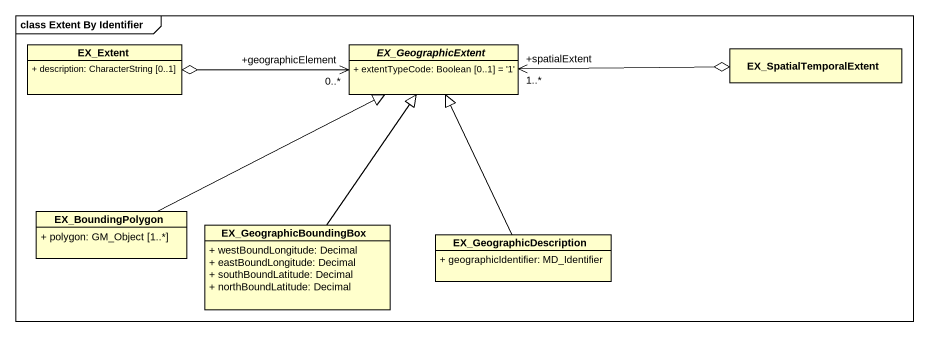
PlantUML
@startuml
mainframe class Extent By Identifier
hide circle
hide empty members
skinparam classAttributeIconSize 0
class EX_Extent {
  + description: CharacterString [0..1]
}
abstract class EX_GeographicExtent {
  + extentTypeCode: Boolean [0..1] = '1'
}
class EX_SpatialTemporalExtent
class EX_BoundingPolygon {
  + polygon: GM_Object [1..*]
}
class EX_GeographicBoundingBox {
  + westBoundLongitude: Decimal
  + eastBoundLongitude: Decimal
  + southBoundLatitude: Decimal
  + northBoundLatitude: Decimal
}
class EX_GeographicDescription {
  + geographicIdentifier: MD_Identifier
}
EX_GeographicExtent "+geographicElement\n0..*" <-left-o EX_Extent
EX_GeographicExtent "+spatialExtent\n1..*" <-right-o EX_SpatialTemporalExtent
EX_BoundingPolygon -right-|> EX_GeographicExtent
EX_GeographicBoundingBox -up-|> EX_GeographicExtent
EX_GeographicDescription -up-|> EX_GeographicExtent
@enduml
